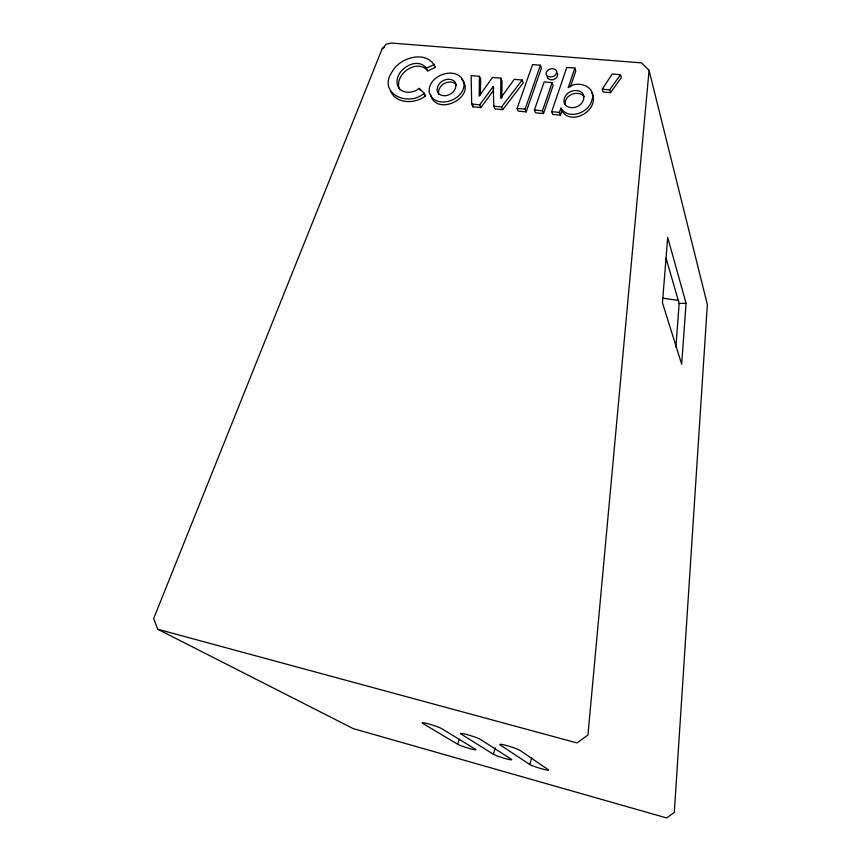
<?xml version="1.0" encoding="UTF-8"?>
<svg xmlns="http://www.w3.org/2000/svg" width="861" height="861" viewBox="0 0 861 861"><rect width="100%" height="100%" fill="white"/><g stroke="black" fill="none" stroke-linecap="round" stroke-linejoin="round"><path stroke-width="1.29" d="M501.855 98.251L502.017 80.966L500.865 78.168L492.47 77.436L479.19 96.163L479.437 76.306L471.139 75.585L471.699 104.063L472.947 106.796L480.933 107.56L493.514 90.34M500.865 78.168L500.661 98.154L514.254 79.33L522.175 80.019L523.262 82.828L502.749 109.648L494.989 108.906L493.805 106.172L493.256 86.498L479.706 104.827L471.699 104.063M480.363 94.936L480.642 79.094L479.437 76.306M686.066 303.287L681.664 364.192L662.453 302.803L667.695 237.453L686.066 303.287L679.146 303.449L666.113 258.354M675.896 347.08L679.146 303.449M649.076 70.376L587.945 735.003L577.074 742.946L157.735 629.24L153.656 618.564L382.209 48.69L386.385 44.083L391.529 43.05L641.639 62.896L649.076 70.376L707.344 304.557L674.303 812.343L666.672 817.95L353.301 728.643L157.735 629.24M564.902 104.246L565.343 101.006L567.055 97.885A9.945 7.749 -23 0 1 577.699 93.397A9.945 7.749 -22.9 0 1 583.844 96.615M529.773 764.514L500.133 744.883A10.816 1.022 17.2 0 1 507.258 745.744A10.816 1.022 17.2 0 1 520.033 750.405L548.263 769.702A9.988 0.861 17.1 0 1 541.386 768.701A9.988 0.861 17.1 0 1 529.773 764.514L531.711 757.809M493.364 754.279L461.001 734.013A10.687 1.001 17.4 0 1 467.641 734.756A10.687 1.001 17.4 0 1 480.46 739.416L511.477 759.37A9.869 0.85 17.3 0 1 505.009 758.466A9.869 0.85 17.3 0 1 493.364 754.279L495.29 747.854M457.697 744.259L422.74 723.391A10.558 0.979 17.5 0 1 428.907 724.015A10.558 0.979 17.5 0 1 441.758 728.675L475.433 749.242A9.751 0.829 17.4 0 1 469.374 748.457A9.751 0.829 17.4 0 1 457.697 744.259L459.268 739.19M560.414 115.18L561.856 110.908L560.995 108.142L559.413 112.414L560.414 115.18L552.73 114.438L551.707 111.682L566.807 67.406L574.847 68.062L575.783 70.936L570.402 86.853M574.847 68.062L568.195 87.704C577.613 79.503 597.308 86.627 591.711 100.694C588.612 113.082 568.152 120.26 560.995 108.142M543.474 113.555L553.128 85.443L552.116 82.624L544.141 81.935L534.401 110.036L535.467 112.791L543.474 113.555L542.43 110.8L552.116 82.624M526.168 111.898L525.07 109.143L540.428 65.232L532.55 64.586L517.117 108.389L518.247 111.134L526.168 111.898L541.461 68.084L540.428 65.232M602.28 89.178L612.171 74.024L620.555 74.724L621.362 77.608L610.481 92.665L603.141 92.019L602.28 89.178L609.631 89.824L620.555 74.724M493.805 106.172L501.586 106.915L522.175 80.019M390.582 90.932C396.017 104.364 415.605 103.998 425.517 95.894L424.15 93.182C408.609 107.571 376.806 93.483 392.304 71.474C400.085 56.998 427.551 49.486 435.375 67.395L427.777 70.882C417.607 58.43 395.63 72.959 398.847 87.499A15.864 11.936 -28.8 0 0 399.752 89.802M424.15 93.182L419.275 88.392C414.421 92.224 407.414 93.784 401.818 90.631A15.918 11.957 -28.8 0 1 397.416 84.798C393.466 69.052 420.405 53.92 427.777 70.882M382.209 48.69L384.286 47.441M426.432 68.127L434.052 64.629M561.856 110.908C571.844 126.933 600.892 109.207 591.711 92.525M517.117 108.389L525.07 109.143M534.401 110.036L542.43 110.8M551.707 111.682L559.413 112.414M662.927 298.197L678.769 300.467M423.892 94.301L425.517 95.894M461.582 79.04C477.543 97.035 436.129 117.419 430.532 94.688M433.836 65.275L435.375 67.395M419.275 88.392L420.19 90.201M557.024 73.013L557.691 74.444C557.863 79.212 550.825 81.634 547.714 78.276L547.122 76.833M479.706 104.827L480.933 107.56M493.116 86.487L493.902 88.339M501.586 106.915L502.749 109.648M609.631 89.824L610.481 92.665M472.893 104.213L472.947 106.796M455.91 84.356A9.536 7.243 -27.7 0 0 450.895 82.075A9.536 7.243 -27.7 0 0 440.724 86.412L438.981 89.404L438.421 92.514A9.536 7.254 -27.7 0 0 438.776 94.43M463.971 82.968C465.779 100.694 434.009 110.595 429.176 91.976C427.626 74.412 458.913 64.607 463.971 82.968M556.69 71.592C556.863 76.371 549.813 78.803 546.692 75.445L546.089 74.003C546.025 69.289 552.848 66.943 556.034 70.161L556.69 71.592M583.919 96.68L583.5 99.941L581.788 103.094A9.977 7.76 -23 0 1 571.037 107.614A9.977 7.76 -23 0 1 563.923 101.447L564.364 98.197L566.075 95.076A9.977 7.76 -23 0 1 576.762 90.577A9.977 7.76 -23 0 1 583.919 96.68M455.996 85.164L455.447 88.296L453.693 91.32A9.568 7.265 -27.7 0 1 443.437 95.689A9.568 7.265 -27.7 0 1 437.087 89.792L437.657 86.67L439.411 83.668A9.568 7.254 -27.7 0 1 449.603 79.32A9.568 7.265 -27.7 0 1 455.996 85.164"/></g></svg>
